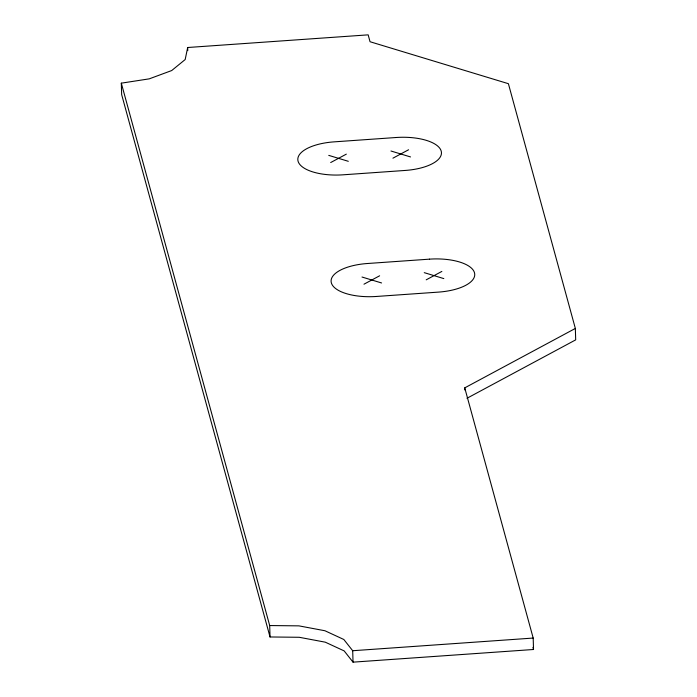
<?xml version="1.0" encoding="UTF-8"?>
<svg xmlns="http://www.w3.org/2000/svg" width="697" height="697" viewBox="0 0 697 697"><rect width="100%" height="100%" fill="white"/><g stroke="black" fill="none" stroke-linecap="round" stroke-linejoin="round"><path stroke-width="1.05" d="M187.676 47.509L185.175 59.55L171.689 70.554L149.263 78.848L121.313 83.161L121.653 94.592L270.035 636.971L299.248 637.285L325.281 642.181L344.17 650.911L353.039 662.15L533.527 649.491L533.188 638.06L464.742 387.872L575.347 328.444L508.392 83.692L370.046 41.733L368.164 34.85L187.676 47.509L187.772 50.628M330.7 162.54L346.339 154.133M392.934 158.175L408.573 149.768M363.982 284.193L379.621 275.794M426.215 279.828L441.854 271.429M466.981 398.266L575.687 339.866L575.347 328.444M121.313 83.161L269.695 625.549L298.908 625.862L324.941 630.75L343.83 639.489L352.699 650.728L533.188 638.06M390.973 151.005L410.533 156.938M328.74 155.37L348.3 161.303M424.255 272.658L443.815 278.6M362.013 277.031L381.581 282.965M532.952 647.391L533.527 649.491M464.742 387.872L464.803 389.945M352.699 650.728L353.039 662.15M269.695 625.549L270.035 636.971M396.245 137.501L334.011 141.866A40.722 16.684 -1.7 0 0 298.063 161.173A40.722 16.684 -1.7 0 0 343.029 174.816L405.262 170.443A40.722 16.684 -1.7 0 0 441.21 151.136A40.722 16.684 -1.7 0 0 396.245 137.501M429.526 259.153L367.293 263.518A40.722 16.684 -1.7 0 0 331.345 282.834A40.722 16.684 -1.7 0 0 376.31 296.469L438.544 292.104A40.722 16.684 -1.7 0 0 474.491 272.788A40.722 16.684 -1.7 0 0 429.526 259.153"/></g></svg>
